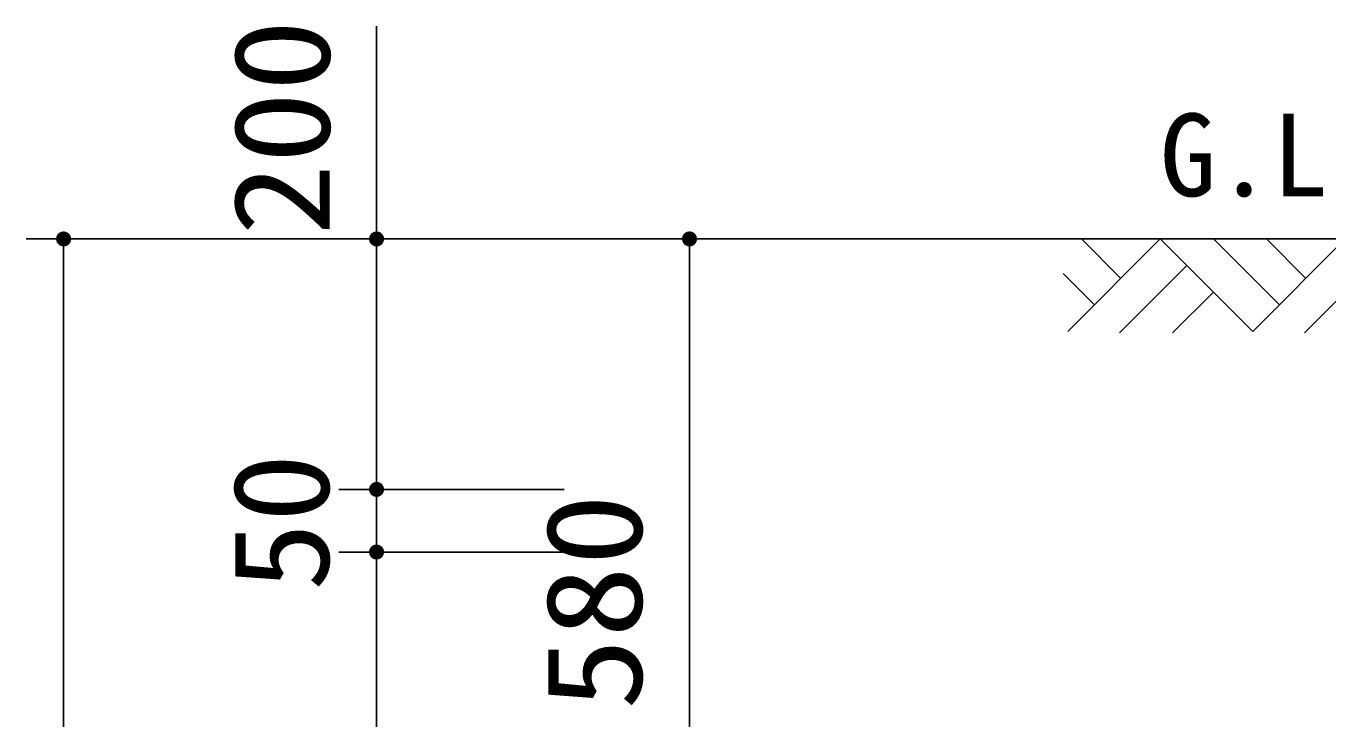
# Model space of a CAD drawing. Units: millimetres, scale not verified. Extents: x -8910 to 8910, y -6308 to 6308.
# Drawn here: x -7523 to -6483, y -1914 to -1360 of the extents above; entities that cross this region are included whole.
import ezdxf
from ezdxf.enums import TextEntityAlignment as Align

# ---------------------------------------------------------------- set-up
doc = ezdxf.new("R2010")
doc.units = ezdxf.units.MM
doc.header["$LTSCALE"] = 30
for name, color, linetype, lineweight in [('0-0_機器', 2, 'Continuous', 25), ('0-1_製作', 5, 'Continuous', 25), ('0-5_空気管', 3, 'Continuous', 25)]:
    doc.layers.add(name, color=color, linetype=linetype, lineweight=lineweight)
doc.styles.add('ＭＳ ゴシック', font='')
doc.styles.get('ＭＳ ゴシック').set_extended_font_data('MS Gothic')

msp = doc.modelspace()

# ---------------------------------------------------------------- linework, layer by layer
at = {"layer": '0-0_機器'}
msp.add_line((-3289.35, -1530.41), (-7310.2, -1530.41), dxfattribs=at)
at = {"layer": '0-1_製作', "color": 2}
for p, q in [((-7243.22, -1530.41), (-7243.22, -1360.39)), ((-7523.22, -1530.41), (-7243.22, -1530.41)), ((-7391.74, -1530.41), (-6543.55, -1530.41)), ((-7273.22, -1530.41), (-6993.22, -1530.41)), ((-7023.22, -1530.41), (-6750.23, -1530.41)), ((-7273.22, -1730.41), (-7093.22, -1730.41)), ((-7273.22, -1780.41), (-7093.22, -1780.41))]:
    msp.add_line(p, q, dxfattribs=at)
at = {"layer": '0-1_製作'}
for points in [[(-7498.93, -1528.56), (-7493.22, -1530.41), (-7499.11, -1529.29)], [(-7498.65, -1527.86), (-7493.22, -1530.41), (-7498.93, -1528.56)], [(-7498.29, -1527.2), (-7493.22, -1530.41), (-7498.65, -1527.86)], [(-7497.84, -1526.59), (-7493.22, -1530.41), (-7498.29, -1527.2)], [(-7497.33, -1526.04), (-7493.22, -1530.41), (-7497.84, -1526.59)], [(-7496.75, -1525.56), (-7493.22, -1530.41), (-7497.33, -1526.04)], [(-7496.11, -1525.15), (-7493.22, -1530.41), (-7496.75, -1525.56)], [(-7495.43, -1524.83), (-7493.22, -1530.41), (-7496.11, -1525.15)], [(-7494.71, -1524.6), (-7493.22, -1530.41), (-7495.43, -1524.83)], [(-7493.97, -1524.46), (-7493.22, -1530.41), (-7494.71, -1524.6)], [(-7493.97, -1524.46), (-7493.22, -1524.41), (-7493.22, -1530.41)], [(-7493.22, -1524.41), (-7487.22, -1530.41), (-7493.22, -1530.41)], [(-7492.84, -1524.42), (-7487.22, -1530.41), (-7493.22, -1524.41)], [(-7492.09, -1524.52), (-7487.22, -1530.41), (-7492.84, -1524.42)], [(-7491.36, -1524.71), (-7487.22, -1530.41), (-7492.09, -1524.52)], [(-7490.66, -1524.98), (-7487.22, -1530.41), (-7491.36, -1524.71)], [(-7490, -1525.35), (-7487.22, -1530.41), (-7490.66, -1524.98)], [(-7489.39, -1525.79), (-7487.22, -1530.41), (-7490, -1525.35)], [(-7488.85, -1526.31), (-7487.22, -1530.41), (-7489.39, -1525.79)], [(-7488.36, -1526.89), (-7487.22, -1530.41), (-7488.85, -1526.31)], [(-7487.96, -1527.52), (-7487.22, -1530.41), (-7488.36, -1526.89)], [(-7487.64, -1528.2), (-7487.22, -1530.41), (-7487.96, -1527.52)], [(-7487.64, -1528.2), (-7487.27, -1529.66), (-7487.22, -1530.41)], [(-7487.41, -1528.92), (-7487.27, -1529.66), (-7487.64, -1528.2)], [(-7248.93, -1528.56), (-7243.22, -1530.41), (-7249.11, -1529.29)], [(-7248.65, -1527.86), (-7243.22, -1530.41), (-7248.93, -1528.56)], [(-7248.29, -1527.2), (-7243.22, -1530.41), (-7248.65, -1527.86)], [(-7247.84, -1526.59), (-7243.22, -1530.41), (-7248.29, -1527.2)], [(-7247.33, -1526.04), (-7243.22, -1530.41), (-7247.84, -1526.59)], [(-7246.75, -1525.56), (-7243.22, -1530.41), (-7247.33, -1526.04)], [(-7246.11, -1525.15), (-7243.22, -1530.41), (-7246.75, -1525.56)], [(-7245.43, -1524.83), (-7243.22, -1530.41), (-7246.11, -1525.15)], [(-7244.71, -1524.6), (-7243.22, -1530.41), (-7245.43, -1524.83)], [(-7243.97, -1524.46), (-7243.22, -1530.41), (-7244.71, -1524.6)], [(-7243.97, -1524.46), (-7243.22, -1524.41), (-7243.22, -1530.41)], [(-7243.22, -1524.41), (-7237.22, -1530.41), (-7243.22, -1530.41)], [(-7242.84, -1524.42), (-7237.22, -1530.41), (-7243.22, -1524.41)], [(-7242.09, -1524.52), (-7237.22, -1530.41), (-7242.84, -1524.42)], [(-7241.36, -1524.71), (-7237.22, -1530.41), (-7242.09, -1524.52)], [(-7240.66, -1524.98), (-7237.22, -1530.41), (-7241.36, -1524.71)], [(-7240, -1525.35), (-7237.22, -1530.41), (-7240.66, -1524.98)], [(-7239.39, -1525.79), (-7237.22, -1530.41), (-7240, -1525.35)], [(-7238.85, -1526.31), (-7237.22, -1530.41), (-7239.39, -1525.79)], [(-7238.36, -1526.89), (-7237.22, -1530.41), (-7238.85, -1526.31)], [(-7237.96, -1527.52), (-7237.22, -1530.41), (-7238.36, -1526.89)], [(-7237.64, -1528.2), (-7237.22, -1530.41), (-7237.96, -1527.52)], [(-7237.64, -1528.2), (-7237.27, -1529.66), (-7237.22, -1530.41)], [(-7237.41, -1528.92), (-7237.27, -1529.66), (-7237.64, -1528.2)], [(-6998.93, -1528.56), (-6993.22, -1530.41), (-6999.11, -1529.29)], [(-6998.65, -1527.86), (-6993.22, -1530.41), (-6998.93, -1528.56)], [(-6998.29, -1527.2), (-6993.22, -1530.41), (-6998.65, -1527.86)], [(-6997.84, -1526.59), (-6993.22, -1530.41), (-6998.29, -1527.2)], [(-6997.33, -1526.04), (-6993.22, -1530.41), (-6997.84, -1526.59)], [(-6996.75, -1525.56), (-6993.22, -1530.41), (-6997.33, -1526.04)], [(-6996.11, -1525.15), (-6993.22, -1530.41), (-6996.75, -1525.56)], [(-6995.43, -1524.83), (-6993.22, -1530.41), (-6996.11, -1525.15)], [(-6994.71, -1524.6), (-6993.22, -1530.41), (-6995.43, -1524.83)], [(-6993.97, -1524.46), (-6993.22, -1530.41), (-6994.71, -1524.6)], [(-6993.97, -1524.46), (-6993.22, -1524.41), (-6993.22, -1530.41)], [(-6993.22, -1524.41), (-6987.22, -1530.41), (-6993.22, -1530.41)], [(-6992.84, -1524.42), (-6987.22, -1530.41), (-6993.22, -1524.41)], [(-6992.09, -1524.52), (-6987.22, -1530.41), (-6992.84, -1524.42)], [(-6991.36, -1524.71), (-6987.22, -1530.41), (-6992.09, -1524.52)], [(-6990.66, -1524.98), (-6987.22, -1530.41), (-6991.36, -1524.71)], [(-6990, -1525.35), (-6987.22, -1530.41), (-6990.66, -1524.98)], [(-6989.39, -1525.79), (-6987.22, -1530.41), (-6990, -1525.35)], [(-6988.85, -1526.31), (-6987.22, -1530.41), (-6989.39, -1525.79)], [(-6988.36, -1526.89), (-6987.22, -1530.41), (-6988.85, -1526.31)], [(-6987.96, -1527.52), (-6987.22, -1530.41), (-6988.36, -1526.89)], [(-6987.64, -1528.2), (-6987.22, -1530.41), (-6987.96, -1527.52)], [(-6987.64, -1528.2), (-6987.27, -1529.66), (-6987.22, -1530.41)], [(-6987.41, -1528.92), (-6987.27, -1529.66), (-6987.64, -1528.2)], [(-7499.21, -1530.04), (-7493.22, -1530.41), (-7499.22, -1530.41)], [(-7499.22, -1530.41), (-7498.8, -1532.62), (-7499.17, -1531.16)], [(-7499.22, -1530.41), (-7498.48, -1533.3), (-7498.8, -1532.62)], [(-7493.22, -1530.41), (-7498.48, -1533.3), (-7499.22, -1530.41)], [(-7499.11, -1529.29), (-7493.22, -1530.41), (-7499.21, -1530.04)], [(-7499.17, -1531.16), (-7498.8, -1532.62), (-7499.03, -1531.9)], [(-7493.22, -1530.41), (-7498.07, -1533.94), (-7498.48, -1533.3)], [(-7493.22, -1530.41), (-7497.59, -1534.52), (-7498.07, -1533.94)], [(-7493.22, -1530.41), (-7497.04, -1535.04), (-7497.59, -1534.52)], [(-7493.22, -1530.41), (-7496.43, -1535.48), (-7497.04, -1535.04)], [(-7493.22, -1530.41), (-7495.77, -1535.84), (-7496.43, -1535.48)], [(-7493.22, -1530.41), (-7495.07, -1536.12), (-7495.77, -1535.84)], [(-7493.22, -1530.41), (-7494.34, -1536.31), (-7495.07, -1536.12)], [(-7493.22, -1530.41), (-7493.6, -1536.4), (-7494.34, -1536.31)], [(-7493.22, -1530.41), (-7493.22, -1536.41), (-7493.6, -1536.4)], [(-7493.22, -1530.41), (-7492.47, -1536.37), (-7493.22, -1536.41)], [(-7493.22, -1530.41), (-7491.73, -1536.22), (-7492.47, -1536.37)], [(-7487.22, -1530.41), (-7491.73, -1536.22), (-7493.22, -1530.41)], [(-7487.22, -1530.41), (-7491.01, -1535.99), (-7491.73, -1536.22)], [(-7487.22, -1530.41), (-7490.33, -1535.67), (-7491.01, -1535.99)], [(-7487.22, -1530.41), (-7489.69, -1535.27), (-7490.33, -1535.67)], [(-7487.22, -1530.41), (-7489.11, -1534.79), (-7489.69, -1535.27)], [(-7487.22, -1530.41), (-7488.6, -1534.24), (-7489.11, -1534.79)], [(-7487.22, -1530.41), (-7488.15, -1533.63), (-7488.6, -1534.24)], [(-7487.22, -1530.41), (-7487.79, -1532.97), (-7488.15, -1533.63)], [(-7487.22, -1530.41), (-7487.51, -1532.27), (-7487.79, -1532.97)], [(-7487.22, -1530.41), (-7487.33, -1531.54), (-7487.51, -1532.27)], [(-7487.22, -1530.41), (-7487.23, -1530.79), (-7487.33, -1531.54)], [(-7249.21, -1530.04), (-7243.22, -1530.41), (-7249.22, -1530.41)], [(-7249.22, -1530.41), (-7248.8, -1532.62), (-7249.17, -1531.16)], [(-7249.22, -1530.41), (-7248.48, -1533.3), (-7248.8, -1532.62)], [(-7243.22, -1530.41), (-7248.48, -1533.3), (-7249.22, -1530.41)], [(-7249.11, -1529.29), (-7243.22, -1530.41), (-7249.21, -1530.04)], [(-7249.17, -1531.16), (-7248.8, -1532.62), (-7249.03, -1531.9)], [(-7243.22, -1530.41), (-7248.07, -1533.94), (-7248.48, -1533.3)], [(-7243.22, -1530.41), (-7247.59, -1534.52), (-7248.07, -1533.94)], [(-7243.22, -1530.41), (-7247.04, -1535.04), (-7247.59, -1534.52)], [(-7243.22, -1530.41), (-7246.43, -1535.48), (-7247.04, -1535.04)], [(-7243.22, -1530.41), (-7245.77, -1535.84), (-7246.43, -1535.48)], [(-7243.22, -1530.41), (-7245.07, -1536.12), (-7245.77, -1535.84)], [(-7243.22, -1530.41), (-7244.34, -1536.31), (-7245.07, -1536.12)], [(-7243.22, -1530.41), (-7243.6, -1536.4), (-7244.34, -1536.31)], [(-7243.22, -1530.41), (-7243.22, -1536.41), (-7243.6, -1536.4)], [(-7243.22, -1530.41), (-7242.47, -1536.37), (-7243.22, -1536.41)], [(-7243.22, -1530.41), (-7241.73, -1536.22), (-7242.47, -1536.37)], [(-7237.22, -1530.41), (-7241.73, -1536.22), (-7243.22, -1530.41)], [(-7237.22, -1530.41), (-7241.01, -1535.99), (-7241.73, -1536.22)], [(-7237.22, -1530.41), (-7240.33, -1535.67), (-7241.01, -1535.99)], [(-7237.22, -1530.41), (-7239.69, -1535.27), (-7240.33, -1535.67)], [(-7237.22, -1530.41), (-7239.11, -1534.79), (-7239.69, -1535.27)], [(-7237.22, -1530.41), (-7238.6, -1534.24), (-7239.11, -1534.79)], [(-7237.22, -1530.41), (-7238.15, -1533.63), (-7238.6, -1534.24)], [(-7237.22, -1530.41), (-7237.79, -1532.97), (-7238.15, -1533.63)], [(-7237.22, -1530.41), (-7237.51, -1532.27), (-7237.79, -1532.97)], [(-7237.22, -1530.41), (-7237.33, -1531.54), (-7237.51, -1532.27)], [(-7237.22, -1530.41), (-7237.23, -1530.79), (-7237.33, -1531.54)], [(-6999.21, -1530.04), (-6993.22, -1530.41), (-6999.22, -1530.41)], [(-6999.22, -1530.41), (-6998.8, -1532.62), (-6999.17, -1531.16)], [(-6999.22, -1530.41), (-6998.48, -1533.3), (-6998.8, -1532.62)], [(-6993.22, -1530.41), (-6998.48, -1533.3), (-6999.22, -1530.41)], [(-6999.11, -1529.29), (-6993.22, -1530.41), (-6999.21, -1530.04)], [(-6999.17, -1531.16), (-6998.8, -1532.62), (-6999.03, -1531.9)], [(-6993.22, -1530.41), (-6998.07, -1533.94), (-6998.48, -1533.3)], [(-6993.22, -1530.41), (-6997.59, -1534.52), (-6998.07, -1533.94)], [(-6993.22, -1530.41), (-6997.04, -1535.04), (-6997.59, -1534.52)], [(-6993.22, -1530.41), (-6996.43, -1535.48), (-6997.04, -1535.04)], [(-6993.22, -1530.41), (-6995.77, -1535.84), (-6996.43, -1535.48)], [(-6993.22, -1530.41), (-6995.07, -1536.12), (-6995.77, -1535.84)], [(-6993.22, -1530.41), (-6994.34, -1536.31), (-6995.07, -1536.12)], [(-6993.22, -1530.41), (-6993.6, -1536.4), (-6994.34, -1536.31)], [(-6993.22, -1530.41), (-6993.22, -1536.41), (-6993.6, -1536.4)], [(-6993.22, -1530.41), (-6992.47, -1536.37), (-6993.22, -1536.41)], [(-6993.22, -1530.41), (-6991.73, -1536.22), (-6992.47, -1536.37)], [(-6987.22, -1530.41), (-6991.73, -1536.22), (-6993.22, -1530.41)], [(-6987.22, -1530.41), (-6991.01, -1535.99), (-6991.73, -1536.22)], [(-6987.22, -1530.41), (-6990.33, -1535.67), (-6991.01, -1535.99)], [(-6987.22, -1530.41), (-6989.69, -1535.27), (-6990.33, -1535.67)], [(-6987.22, -1530.41), (-6989.11, -1534.79), (-6989.69, -1535.27)], [(-6987.22, -1530.41), (-6988.6, -1534.24), (-6989.11, -1534.79)], [(-6987.22, -1530.41), (-6988.15, -1533.63), (-6988.6, -1534.24)], [(-6987.22, -1530.41), (-6987.79, -1532.97), (-6988.15, -1533.63)], [(-6987.22, -1530.41), (-6987.51, -1532.27), (-6987.79, -1532.97)], [(-6987.22, -1530.41), (-6987.33, -1531.54), (-6987.51, -1532.27)], [(-6987.22, -1530.41), (-6987.23, -1530.79), (-6987.33, -1531.54)], [(-7247.33, -1726.04), (-7243.22, -1730.41), (-7247.84, -1726.59)], [(-7246.75, -1725.56), (-7243.22, -1730.41), (-7247.33, -1726.04)], [(-7246.11, -1725.16), (-7243.22, -1730.41), (-7246.75, -1725.56)], [(-7245.43, -1724.83), (-7243.22, -1730.41), (-7246.11, -1725.16)], [(-7244.71, -1724.6), (-7243.22, -1730.41), (-7245.43, -1724.83)], [(-7243.97, -1724.46), (-7243.22, -1730.41), (-7244.71, -1724.6)], [(-7243.97, -1724.46), (-7243.22, -1724.41), (-7243.22, -1730.41)], [(-7243.22, -1724.41), (-7237.22, -1730.41), (-7243.22, -1730.41)], [(-7242.84, -1724.42), (-7237.22, -1730.41), (-7243.22, -1724.41)], [(-7242.09, -1724.52), (-7237.22, -1730.41), (-7242.84, -1724.42)], [(-7241.36, -1724.71), (-7237.22, -1730.41), (-7242.09, -1724.52)], [(-7240.66, -1724.98), (-7237.22, -1730.41), (-7241.36, -1724.71)], [(-7240, -1725.35), (-7237.22, -1730.41), (-7240.66, -1724.98)], [(-7239.39, -1725.79), (-7237.22, -1730.41), (-7240, -1725.35)], [(-7238.85, -1726.31), (-7237.22, -1730.41), (-7239.39, -1725.79)], [(-7238.36, -1726.89), (-7237.22, -1730.41), (-7238.85, -1726.31)], [(-7249.21, -1730.04), (-7243.22, -1730.41), (-7249.22, -1730.41)], [(-7249.22, -1730.41), (-7248.8, -1732.62), (-7249.17, -1731.17)], [(-7249.22, -1730.41), (-7248.48, -1733.3), (-7248.8, -1732.62)], [(-7243.22, -1730.41), (-7248.48, -1733.3), (-7249.22, -1730.41)], [(-7249.11, -1729.29), (-7243.22, -1730.41), (-7249.21, -1730.04)], [(-7249.17, -1731.17), (-7248.8, -1732.62), (-7249.03, -1731.91)], [(-7248.93, -1728.56), (-7243.22, -1730.41), (-7249.11, -1729.29)], [(-7248.65, -1727.86), (-7243.22, -1730.41), (-7248.93, -1728.56)], [(-7248.29, -1727.2), (-7243.22, -1730.41), (-7248.65, -1727.86)], [(-7243.22, -1730.41), (-7248.07, -1733.94), (-7248.48, -1733.3)], [(-7247.84, -1726.59), (-7243.22, -1730.41), (-7248.29, -1727.2)], [(-7243.22, -1730.41), (-7247.59, -1734.52), (-7248.07, -1733.94)], [(-7243.22, -1730.41), (-7247.04, -1735.04), (-7247.59, -1734.52)], [(-7243.22, -1730.41), (-7246.43, -1735.48), (-7247.04, -1735.04)], [(-7243.22, -1730.41), (-7245.77, -1735.84), (-7246.43, -1735.48)], [(-7243.22, -1730.41), (-7245.07, -1736.12), (-7245.77, -1735.84)], [(-7243.22, -1730.41), (-7244.34, -1736.31), (-7245.07, -1736.12)], [(-7243.22, -1730.41), (-7243.6, -1736.4), (-7244.34, -1736.31)], [(-7243.22, -1730.41), (-7243.22, -1736.41), (-7243.6, -1736.4)], [(-7243.22, -1730.41), (-7242.47, -1736.37), (-7243.22, -1736.41)], [(-7243.22, -1730.41), (-7241.73, -1736.22), (-7242.47, -1736.37)], [(-7237.22, -1730.41), (-7241.73, -1736.22), (-7243.22, -1730.41)], [(-7237.22, -1730.41), (-7241.01, -1735.99), (-7241.73, -1736.22)], [(-7237.22, -1730.41), (-7240.33, -1735.67), (-7241.01, -1735.99)], [(-7237.22, -1730.41), (-7239.69, -1735.27), (-7240.33, -1735.67)], [(-7237.22, -1730.41), (-7239.11, -1734.79), (-7239.69, -1735.27)], [(-7237.22, -1730.41), (-7238.6, -1734.24), (-7239.11, -1734.79)], [(-7237.22, -1730.41), (-7238.15, -1733.63), (-7238.6, -1734.24)], [(-7237.96, -1727.52), (-7237.22, -1730.41), (-7238.36, -1726.89)], [(-7237.22, -1730.41), (-7237.79, -1732.97), (-7238.15, -1733.63)], [(-7237.64, -1728.2), (-7237.22, -1730.41), (-7237.96, -1727.52)], [(-7237.22, -1730.41), (-7237.51, -1732.27), (-7237.79, -1732.97)], [(-7237.64, -1728.2), (-7237.27, -1729.66), (-7237.22, -1730.41)], [(-7237.41, -1728.92), (-7237.27, -1729.66), (-7237.64, -1728.2)], [(-7237.22, -1730.41), (-7237.33, -1731.54), (-7237.51, -1732.27)], [(-7237.22, -1730.41), (-7237.23, -1730.79), (-7237.33, -1731.54)], [(-7248.65, -1777.86), (-7243.22, -1780.41), (-7248.93, -1778.56)], [(-7248.29, -1777.2), (-7243.22, -1780.41), (-7248.65, -1777.86)], [(-7247.84, -1776.59), (-7243.22, -1780.41), (-7248.29, -1777.2)], [(-7247.33, -1776.04), (-7243.22, -1780.41), (-7247.84, -1776.59)], [(-7246.75, -1775.56), (-7243.22, -1780.41), (-7247.33, -1776.04)], [(-7246.11, -1775.16), (-7243.22, -1780.41), (-7246.75, -1775.56)], [(-7245.43, -1774.83), (-7243.22, -1780.41), (-7246.11, -1775.16)], [(-7244.71, -1774.6), (-7243.22, -1780.41), (-7245.43, -1774.83)], [(-7243.97, -1774.46), (-7243.22, -1780.41), (-7244.71, -1774.6)], [(-7243.97, -1774.46), (-7243.22, -1774.41), (-7243.22, -1780.41)], [(-7243.22, -1774.41), (-7237.22, -1780.41), (-7243.22, -1780.41)], [(-7242.84, -1774.43), (-7237.22, -1780.41), (-7243.22, -1774.41)], [(-7242.09, -1774.52), (-7237.22, -1780.41), (-7242.84, -1774.43)], [(-7241.36, -1774.71), (-7237.22, -1780.41), (-7242.09, -1774.52)], [(-7240.66, -1774.98), (-7237.22, -1780.41), (-7241.36, -1774.71)], [(-7240, -1775.35), (-7237.22, -1780.41), (-7240.66, -1774.98)], [(-7239.39, -1775.79), (-7237.22, -1780.41), (-7240, -1775.35)], [(-7238.85, -1776.31), (-7237.22, -1780.41), (-7239.39, -1775.79)], [(-7238.36, -1776.89), (-7237.22, -1780.41), (-7238.85, -1776.31)], [(-7237.96, -1777.52), (-7237.22, -1780.41), (-7238.36, -1776.89)], [(-7237.64, -1778.2), (-7237.22, -1780.41), (-7237.96, -1777.52)], [(-7237.64, -1778.2), (-7237.27, -1779.66), (-7237.22, -1780.41)], [(-7237.41, -1778.92), (-7237.27, -1779.66), (-7237.64, -1778.2)], [(-7249.21, -1780.04), (-7243.22, -1780.41), (-7249.22, -1780.41)], [(-7249.22, -1780.41), (-7248.8, -1782.62), (-7249.17, -1781.17)], [(-7249.22, -1780.41), (-7248.48, -1783.3), (-7248.8, -1782.62)], [(-7243.22, -1780.41), (-7248.48, -1783.3), (-7249.22, -1780.41)], [(-7249.11, -1779.29), (-7243.22, -1780.41), (-7249.21, -1780.04)], [(-7249.17, -1781.17), (-7248.8, -1782.62), (-7249.03, -1781.91)], [(-7248.93, -1778.56), (-7243.22, -1780.41), (-7249.11, -1779.29)], [(-7243.22, -1780.41), (-7248.07, -1783.94), (-7248.48, -1783.3)], [(-7243.22, -1780.41), (-7247.59, -1784.52), (-7248.07, -1783.94)], [(-7243.22, -1780.41), (-7247.04, -1785.04), (-7247.59, -1784.52)], [(-7243.22, -1780.41), (-7246.43, -1785.48), (-7247.04, -1785.04)], [(-7243.22, -1780.41), (-7245.77, -1785.84), (-7246.43, -1785.48)], [(-7243.22, -1780.41), (-7245.07, -1786.12), (-7245.77, -1785.84)], [(-7243.22, -1780.41), (-7244.34, -1786.31), (-7245.07, -1786.12)], [(-7243.22, -1780.41), (-7243.6, -1786.4), (-7244.34, -1786.31)], [(-7243.22, -1780.41), (-7243.22, -1786.41), (-7243.6, -1786.4)], [(-7243.22, -1780.41), (-7242.47, -1786.37), (-7243.22, -1786.41)], [(-7243.22, -1780.41), (-7241.73, -1786.22), (-7242.47, -1786.37)], [(-7237.22, -1780.41), (-7241.73, -1786.22), (-7243.22, -1780.41)], [(-7237.22, -1780.41), (-7241.01, -1785.99), (-7241.73, -1786.22)], [(-7237.22, -1780.41), (-7240.33, -1785.67), (-7241.01, -1785.99)], [(-7237.22, -1780.41), (-7239.69, -1785.27), (-7240.33, -1785.67)], [(-7237.22, -1780.41), (-7239.11, -1784.79), (-7239.69, -1785.27)], [(-7237.22, -1780.41), (-7238.6, -1784.24), (-7239.11, -1784.79)], [(-7237.22, -1780.41), (-7238.15, -1783.63), (-7238.6, -1784.24)], [(-7237.22, -1780.41), (-7237.79, -1782.97), (-7238.15, -1783.63)], [(-7237.22, -1780.41), (-7237.51, -1782.27), (-7237.79, -1782.97)], [(-7237.22, -1780.41), (-7237.33, -1781.54), (-7237.51, -1782.27)], [(-7237.22, -1780.41), (-7237.23, -1780.79), (-7237.33, -1781.54)]]:
    msp.add_solid(points, dxfattribs=at)
at = {"layer": '0-5_空気管', "color": 2}
for p, q in [((-7493.22, -1530.41), (-7493.22, -3760.41)), ((-7243.22, -1530.41), (-7243.22, -1730.41)), ((-6993.22, -1530.41), (-6993.22, -2110.41)), ((-7243.22, -1730.41), (-7243.22, -1780.41)), ((-7243.22, -1780.41), (-7243.22, -3410.41))]:
    msp.add_line(p, q, dxfattribs=at)
at = {"layer": '0-5_空気管'}
for p, q in [((-6648.58, -1561.9), (-6680.04, -1530.45)), ((-6522.02, -1583.12), (-6574.69, -1530.45)), ((-6469.35, -1530.45), (-6543.24, -1604.33)), ((-6500.81, -1561.9), (-6532.27, -1530.45)), ((-6669.79, -1583.12), (-6694.81, -1558.1)), ((-6595.91, -1551.66), (-6649.69, -1605.45)), ((-6574.69, -1572.87), (-6607.27, -1605.45)), ((-6469.35, -1572.87), (-6501.92, -1605.45))]:
    msp.add_line(p, q, dxfattribs=at)
msp.add_lwpolyline([(-6543.24, -1604.33), (-6617.12, -1530.45), (-6691, -1604.33)], dxfattribs=at)

# ---------------------------------------------------------------- texts
at = {"layer": '0-1_製作', "color": 4, "style": 'ＭＳ ゴシック'}
for s, width, p in [('200', 1.1, (-7257.61, -1527.88)), ('50', 1.05, (-7258.22, -1811.66))]:
    msp.add_text(s, height=76.98, rotation=90, dxfattribs=dict(at, width=width)).set_placement(p, align=Align.BOTTOM_LEFT)
at = {"layer": '0-5_空気管', "color": 4, "style": 'ＭＳ ゴシック'}
msp.add_text('G.L', height=65.98, dxfattribs=at).set_placement((-6617.5, -1516.04), align=Align.BOTTOM_LEFT)
at = {"layer": '0-5_空気管', "color": 4, "style": 'ＭＳ ゴシック', "width": 1.1}
msp.add_text('580', height=76.98, rotation=90, dxfattribs=at).set_placement((-7008.22, -1906.66), align=Align.BOTTOM_LEFT)

doc.saveas('drawing.dxf')
